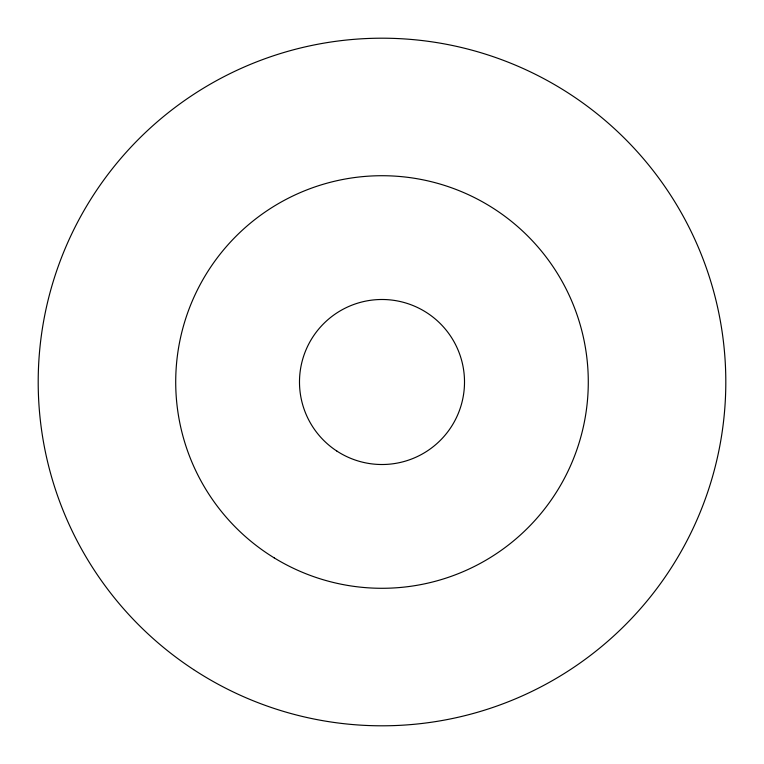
<?xml version="1.0" encoding="UTF-8"?>
<svg xmlns="http://www.w3.org/2000/svg" width="764" height="764" viewBox="0 0 764 764"><rect width="100%" height="100%" fill="white"/><g stroke="black" fill="none" stroke-linecap="round" stroke-linejoin="round"><path stroke-width="1.15" d="M193.626 669.608A343.81 343.81 0 0 0 725.265 401.329A343.81 343.81 0 0 0 227.109 75.063A343.81 343.81 0 0 0 193.626 669.608M274.19 557.873A206.28 206.28 0 0 0 588.213 387.434A206.28 206.28 0 0 0 283.597 200.703A206.28 206.28 0 0 0 274.19 557.873M336.924 451.113A82.512 82.512 0 0 0 464.388 386.488A82.512 82.512 0 0 0 344.688 308.408A82.512 82.512 0 0 0 336.924 451.113"/></g></svg>
